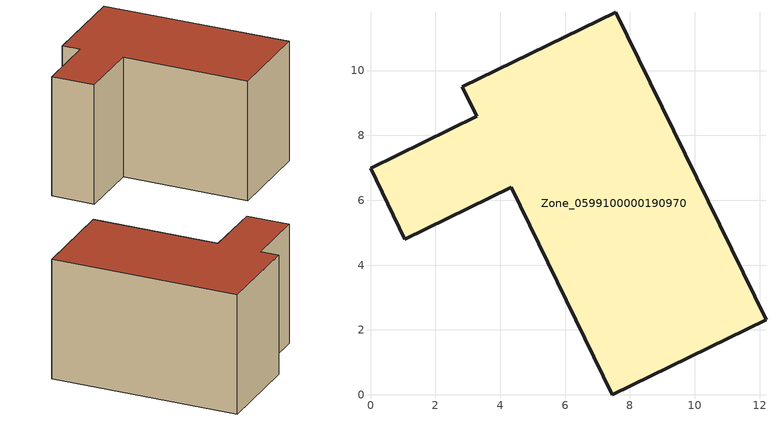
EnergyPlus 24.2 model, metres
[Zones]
Zone_0599100000190970
 floor ground (C_G): 4.34,6.4 1.06,4.8 0,6.99 3.28,8.58 2.83,9.5 7.57,11.8 12.2,2.32 7.46,0 z0
 wall outside (C_F): 3.28,8.58 0,6.99 1.06,4.8 4.34,6.4 7.46,0 12.2,2.32 7.57,11.8 2.83,9.5 3.28,8.58 z0:6.86
 roof outside (C_R): 4.34,6.4 7.46,0 12.2,2.32 7.57,11.8 2.83,9.5 3.28,8.58 0,6.99 1.06,4.8 z6.86
[BUILDING]
Pand.0599100000190970: North Axis=0; Terrain=City; Loads Convergence Tolerance Value=0.04; Temperature Convergence Tolerance Value=0.4; Solar Distribution=FullExterior; Maximum Number of Warmup Days=25; Minimum Number of Warmup Days=1
[Site:Location]
Rotterdam.The.Hague.AP_ZH_NLD Design_Conditions: Latitude=51.96; Longitude=4.45; Time Zone=1; Elevation=-4.5
[SITE:GROUNDTEMPERATURE:BUILDINGSURFACE]
18, 18, 18, 18, 18, 18, 18, 18, 18, 18, 18, 18
[MATERIAL] Thermal Absorptance=0.9; Solar Absorptance=0.7; Visible Absorptance=0.7
Name | Roughness | Thickness | Conductivity | Density | Specific Heat
G.TC.1975-1991 | MediumSmooth | 0.15 | 0.288461 | 540 | 1210
F.TC.1975-1991 | Rough | 0.3 | 0.230769 | 1920 | 840
R.TC.1975-1991 | MediumRough | 0.2 | 0.153846 | 1500 | 1000
[CONSTRUCTION]
C_G: G.TC.1975-1991
C_F: F.TC.1975-1991
C_R: R.TC.1975-1991
[ZONE]
Zone_0599100000190970: Type=1; Multiplier=1; Ceiling Height=Autocalculate; Volume=Autocalculate; Floor Area=autocalculate; Part of Total Floor Area=Yes
[ZONEINFILTRATION:DESIGNFLOWRATE]
Infil_Zone_0599100000190970: Zone or ZoneList or Space or SpaceList=Zone_0599100000190970; Schedule=AlwaysOn; Design Flow Rate Calculation Method=Flow/Area; Flow Rate per Floor Area=0.003; Constant Term Coefficient=1; Temperature Term Coefficient=0; Velocity Term Coefficient=0; Velocity Squared Term Coefficient=0
[HVACTEMPLATE:ZONE:IDEALLOADSAIRSYSTEM]
Zone_0599100000190970: Maximum Heating Supply Air Temperature=50; Minimum Cooling Supply Air Temperature=13; Maximum Heating Supply Air Humidity Ratio=0.0156; Minimum Cooling Supply Air Humidity Ratio=0.0077; Heating Limit=NoLimit; Cooling Limit=NoLimit; Dehumidification Control Type=ConstantSensibleHeatRatio; Cooling Sensible Heat Ratio=0.7; Dehumidification Setpoint=60; Humidification Control Type=None; Humidification Setpoint=30; Outdoor Air Method=None; Outdoor Air Flow Rate per Person=0.00944; Outdoor Air Flow Rate per Zone Floor Area=0; Outdoor Air Flow Rate per Zone=0; Demand Controlled Ventilation Type=None; Outdoor Air Economizer Type=NoEconomizer; Heat Recovery Type=None; Sensible Heat Recovery Effectiveness=0.7; Latent Heat Recovery Effectiveness=0.65
[ZONECONTROL:THERMOSTAT]
ThermostatControl_Zone_0599100000190970: Zone or ZoneList=Zone_0599100000190970; Control Type Schedule=DualSetpointControlType; Control 1=Thermostat_Zone_0599100000190970; Temperature Difference Between Cutout And Setpoint=0
[THERMOSTATSETPOINT:DUALSETPOINT]
Thermostat_Zone_0599100000190970: Heating Setpoint Temperature Schedule=HeatingSetpoint_Zone_0599100000190970; Cooling Setpoint Temperature Schedule=CoolingSetpoint_Zone_0599100000190970
[SCHEDULE:COMPACT]
HeatingSetpoint_Zone_0599100000190970: Through: 12/31, For: AllDays, Until: 24:00, 21
CoolingSetpoint_Zone_0599100000190970: Through: 12/31, For: AllDays, Until: 24:00, 24
DualSetpointControlType: Through: 12/31, For: AllDays, Until: 24:00, 4
AlwaysOn: Through: 12/31, For: AllDays, Until: 24:00, 1
